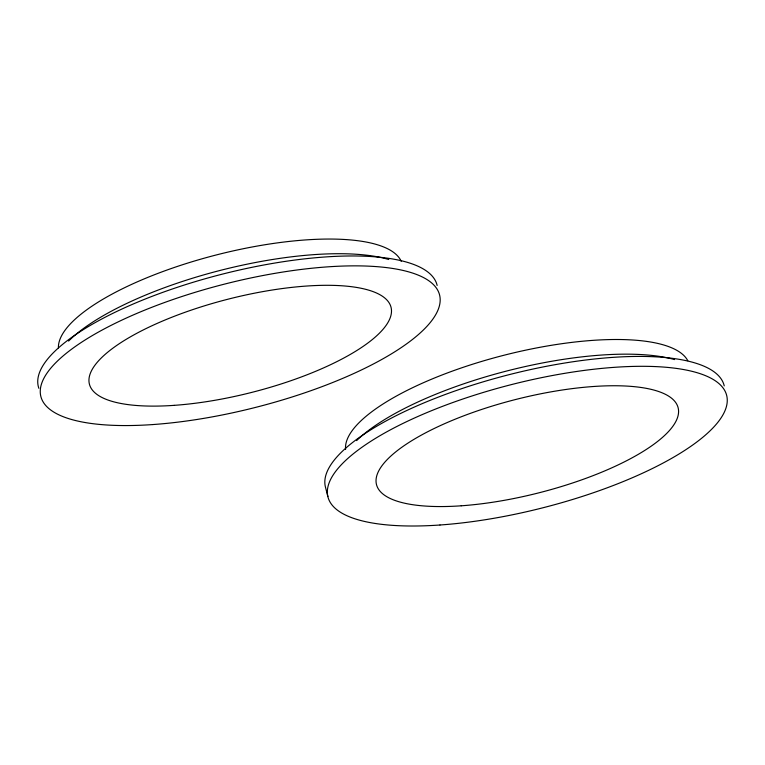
<?xml version="1.0" encoding="UTF-8"?>
<svg xmlns="http://www.w3.org/2000/svg" width="765" height="765" viewBox="0 0 765 765"><rect width="100%" height="100%" fill="white"/><g stroke="black" fill="none" stroke-linecap="round" stroke-linejoin="round"><path stroke-width="1.15" d="M327.86 496.533L325.335 486.645A205.718 63.572 -14.3 0 1 510.475 374.315A205.718 63.572 -14.3 0 1 724.226 385.885M68.611 341.066A186.038 57.49 -14.3 0 1 221.056 270.198A186.038 57.49 -14.3 0 1 388.754 259.507M38.862 388.314A205.718 63.572 -14.3 0 1 219.938 274.75A205.718 63.572 -14.3 0 1 437.14 285.441M58.427 347.884A177.097 54.726 -14.3 0 1 218.235 254.458A177.097 54.726 -14.3 0 1 401.204 261.295M345.589 449.438A177.097 54.726 -14.3 0 1 501.859 355.792A177.097 54.726 -14.3 0 1 687.792 360.726M356.633 440.592A186.038 57.49 -14.3 0 1 508.142 370.643A186.038 57.49 -14.3 0 1 674.577 359.588M152.885 424.556A205.718 63.572 -14.3 0 0 439.665 295.328A205.718 63.572 -14.3 0 0 128.099 317.245A205.718 63.572 -14.3 0 0 152.885 424.556M174.152 405.354A155.63 48.09 -14.3 0 0 391.106 307.597A155.63 48.09 -14.3 0 0 155.4 324.178A155.63 48.09 -14.3 0 0 174.152 405.354M439.971 525A205.718 63.572 -14.3 0 0 726.75 395.773A205.718 63.572 -14.3 0 0 415.185 417.69A205.718 63.572 -14.3 0 0 439.971 525M461.238 505.799A155.63 48.09 -14.3 0 0 678.192 408.041A155.63 48.09 -14.3 0 0 442.486 424.623A155.63 48.09 -14.3 0 0 461.238 505.799"/></g></svg>
